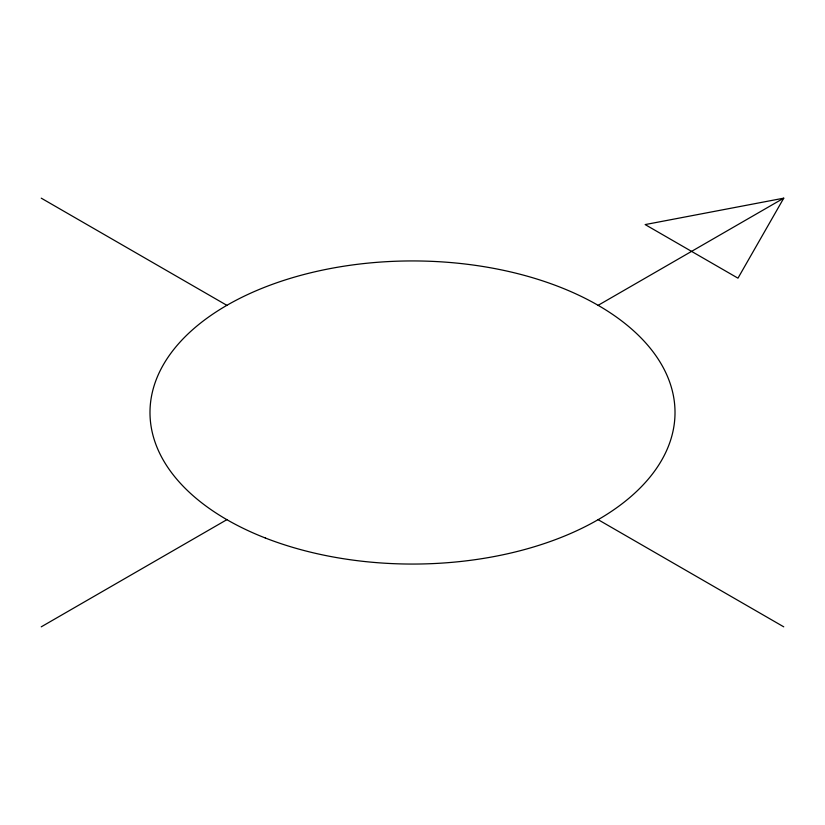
<?xml version="1.0" encoding="UTF-8"?>
<svg xmlns="http://www.w3.org/2000/svg" width="825" height="825" viewBox="0 0 825 825"><rect width="100%" height="100%" fill="white"/><g stroke="black" fill="none" stroke-linecap="round" stroke-linejoin="round"><path stroke-width="1.24" d="M783.75 198.165L737.973 278.169L645.16 224.586L783.75 198.165L598.125 305.332M41.25 626.835L226.875 519.668M41.25 198.165L226.875 305.332M598.125 519.668L783.75 626.835M265.361 538.013A262.515 151.563 0 0 0 674.345 423.308A262.515 151.563 0 0 0 297.794 276.169A262.515 151.563 0 0 0 265.361 538.013"/></g></svg>
